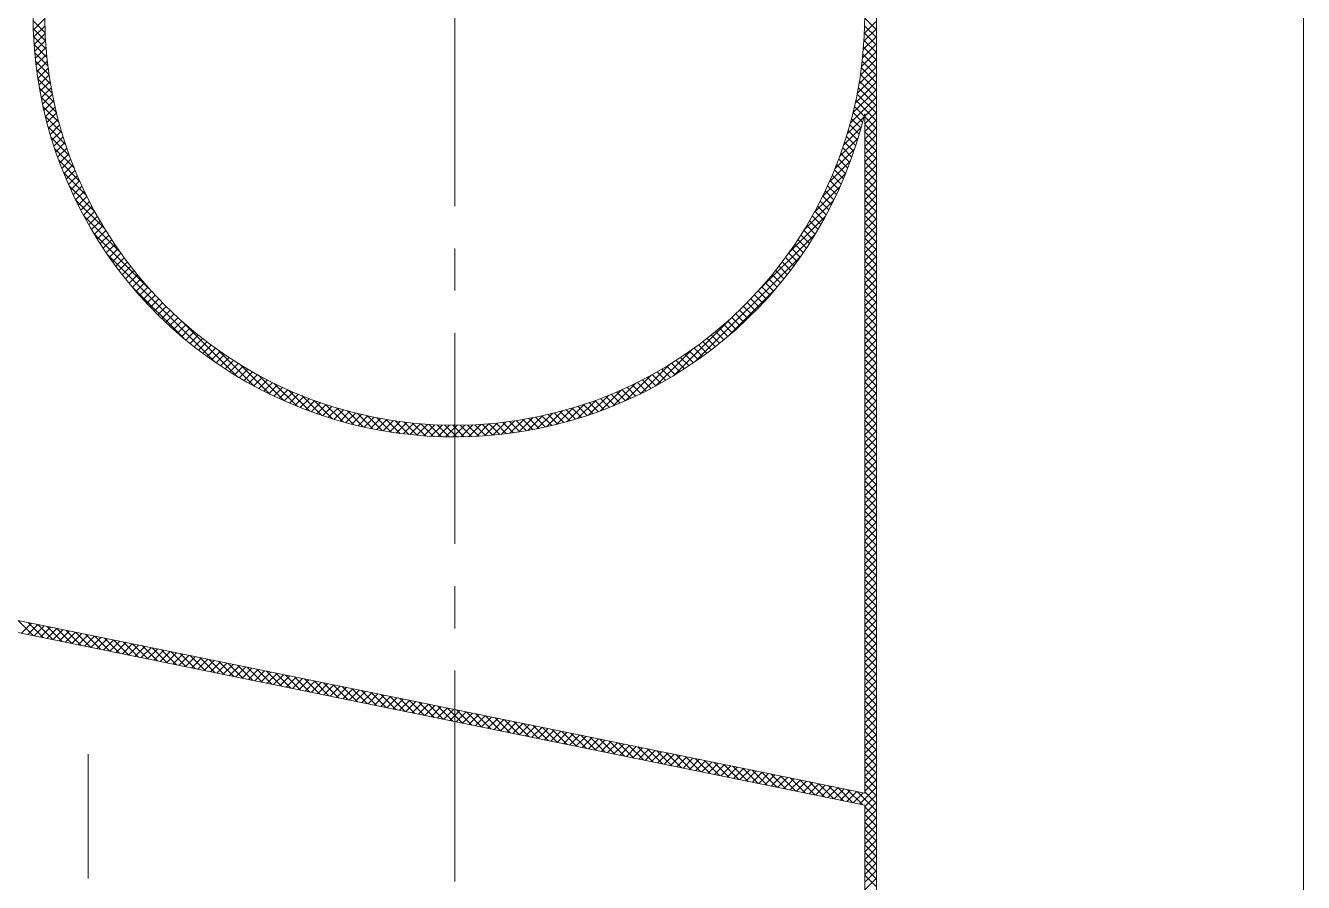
# Model space of a CAD drawing. Header units: millimetres. Extents: x -394 to 6212, y -2458 to 809.
# Drawn here: x 5245.1 to 5260.23, y -1843.11 to -1832.96 of the extents above; entities that cross this region are included whole.
import ezdxf

# ---------------------------------------------------------------- set-up
doc = ezdxf.new("R2010")
doc.units = ezdxf.units.MM
doc.linetypes.add('CENTERX2', pattern=[4, 2.5, -0.5, 0.5, -0.5])
for name, color, linetype, lineweight, true_color in [('1', 1, 'Continuous', 18, 0xff0000), ('2', 2, 'Continuous', 18, 0xffff00), ('3', 3, 'CENTERX2', 18, 0x00ff00)]:
    doc.layers.add(name, color=color, linetype=linetype, lineweight=lineweight, true_color=true_color)

msp = doc.modelspace()

# ---------------------------------------------------------------- linework, layer by layer
at = {"layer": '1'}
for p, q in [((5260.23314, -1823.93368), (5260.23314, -1889.18445)), ((5255.17746, -1832.83929), (5255.17746, -1880.27884)), ((5255.03907, -1834.00668), (5255.03907, -1842.05141)), ((5242.99547, -1839.59579), (5255.03907, -1842.05141)), ((5242.93938, -1839.72559), (5255.03907, -1842.19265)), ((5255.03907, -1842.19265), (5255.03907, -1870.92548))]:
    msp.add_line(p, q, dxfattribs=at)
msp.add_circle((5250.18447, -1832.83929), 4.85459, dxfattribs=at)
msp.add_arc((5250.18447, -1832.83929), 4.99298, 138.703905, 346.478734, dxfattribs=at)
at = {"layer": '2'}
for p, q in [((5245.33435, -1833.0477), (5245.19192, -1832.90527)), ((5245.19454, -1833.01385), (5245.33003, -1832.87836)), ((5245.19829, -1833.0999), (5245.33155, -1832.96665)), ((5255.03439, -1833.05228), (5255.17746, -1832.90922)), ((5255.17746, -1833.10232), (5255.03751, -1832.96237)), ((5255.17746, -1833.01252), (5255.03894, -1832.87401)), ((5245.33936, -1833.14251), (5245.19398, -1832.99713)), ((5245.34639, -1833.23934), (5245.19783, -1833.09078)), ((5245.20344, -1833.18456), (5245.3346, -1833.05339)), ((5245.20992, -1833.26788), (5245.33912, -1833.13868)), ((5255.02216, -1833.24412), (5255.17746, -1833.08882)), ((5255.02929, -1833.14718), (5255.17746, -1832.99902)), ((5255.17746, -1833.28193), (5255.03008, -1833.13455)), ((5255.17746, -1833.19213), (5255.03453, -1833.0492)), ((5245.3556, -1833.33835), (5245.20356, -1833.18632)), ((5245.36715, -1833.43971), (5245.21132, -1833.28388)), ((5245.21767, -1833.34993), (5245.34503, -1833.22257)), ((5255.00117, -1833.44472), (5255.17746, -1833.26843)), ((5255.01284, -1833.34324), (5255.17746, -1833.17862)), ((5255.17746, -1833.37173), (5255.02423, -1833.21851)), ((5245.38124, -1833.5436), (5245.22125, -1833.38361)), ((5245.22664, -1833.43076), (5245.35228, -1833.30512)), ((5245.2368, -1833.51041), (5245.36081, -1833.3864)), ((5254.96995, -1833.65553), (5255.17746, -1833.44803)), ((5254.98695, -1833.54874), (5255.17746, -1833.35823)), ((5255.17746, -1833.55134), (5255.00858, -1833.38246)), ((5255.17746, -1833.46153), (5255.01705, -1833.30113)), ((5245.39809, -1833.65026), (5245.2335, -1833.48567)), ((5245.24808, -1833.58893), (5245.37056, -1833.46645)), ((5245.41798, -1833.75994), (5245.24828, -1833.59025)), ((5245.26046, -1833.66635), (5245.38149, -1833.54532)), ((5254.94992, -1833.76538), (5255.17746, -1833.53783)), ((5255.17746, -1833.73094), (5254.98801, -1833.5415)), ((5255.17746, -1833.64114), (5254.99889, -1833.46257)), ((5245.4412, -1833.87297), (5245.26581, -1833.69758)), ((5245.2739, -1833.74271), (5245.39356, -1833.62305)), ((5245.28836, -1833.81806), (5245.40673, -1833.69969)), ((5254.89936, -1833.99553), (5255.17746, -1833.71744)), ((5254.92651, -1833.87858), (5255.17746, -1833.62764)), ((5255.17746, -1833.91055), (5254.96288, -1833.69597)), ((5255.17746, -1833.82075), (5254.97599, -1833.61928)), ((5245.46816, -1833.98973), (5245.28634, -1833.80792)), ((5245.30381, -1833.89241), (5245.42096, -1833.77526)), ((5245.32023, -1833.96579), (5245.43622, -1833.84981)), ((5254.86798, -1834.11672), (5255.17746, -1833.80724)), ((5255.17746, -1834.09015), (5254.9335, -1833.84619)), ((5255.17746, -1834.00035), (5254.9487, -1833.7716)), ((5255.03907, -1834.03543), (5255.17746, -1833.89704)), ((5245.49932, -1834.1107), (5245.3102, -1833.92157)), ((5245.33758, -1834.03825), (5245.45247, -1833.92336)), ((5245.53528, -1834.23645), (5245.33774, -1834.03892)), ((5245.35584, -1834.10979), (5245.46968, -1833.99594)), ((5254.83178, -1834.24272), (5255.02975, -1834.04475)), ((5255.01402, -1834.10632), (5254.90012, -1833.99242)), ((5255.03223, -1834.03473), (5254.91729, -1833.91979)), ((5255.03907, -1834.12524), (5255.17746, -1833.98685)), ((5255.17746, -1834.17996), (5255.03907, -1834.04157)), ((5245.57677, -1834.36775), (5245.36944, -1834.16042)), ((5245.37498, -1834.18045), (5245.48784, -1834.06759)), ((5245.39499, -1834.25024), (5245.50691, -1834.13832)), ((5254.78999, -1834.37432), (5254.99784, -1834.16647)), ((5254.95413, -1834.31584), (5254.84307, -1834.20478)), ((5254.97495, -1834.24685), (5254.86299, -1834.13489)), ((5254.99491, -1834.17702), (5254.88201, -1834.06412)), ((5255.03907, -1834.21504), (5255.17746, -1834.07665)), ((5255.17746, -1834.26976), (5255.03907, -1834.13137)), ((5255.03907, -1834.30484), (5255.17746, -1834.16645)), ((5245.62481, -1834.50559), (5245.40587, -1834.28665)), ((5245.41585, -1834.31919), (5245.52687, -1834.20817)), ((5245.43752, -1834.38731), (5245.5477, -1834.27714)), ((5245.46001, -1834.45463), (5245.56937, -1834.34526)), ((5254.7416, -1834.5125), (5254.96116, -1834.29294)), ((5254.91005, -1834.45137), (5254.80065, -1834.34196)), ((5254.9325, -1834.38401), (5254.82228, -1834.27379)), ((5255.17746, -1834.35956), (5255.03907, -1834.22117)), ((5255.03907, -1834.39464), (5255.17746, -1834.25625)), ((5255.17746, -1834.44936), (5255.03907, -1834.31097)), ((5255.03907, -1834.48445), (5255.17746, -1834.34606)), ((5245.68074, -1834.65132), (5245.44775, -1834.41834)), ((5245.48328, -1834.52116), (5245.59188, -1834.41256)), ((5245.50733, -1834.58692), (5245.6152, -1834.47905)), ((5254.68525, -1834.65866), (5254.91899, -1834.42492)), ((5254.86281, -1834.58373), (5254.7549, -1834.47582)), ((5254.88682, -1834.51793), (5254.77818, -1834.4093)), ((5255.17746, -1834.53917), (5255.03907, -1834.40078)), ((5255.03907, -1834.57425), (5255.17746, -1834.43586)), ((5255.17746, -1834.62897), (5255.03907, -1834.49058)), ((5245.74649, -1834.80688), (5245.49605, -1834.55644)), ((5245.53213, -1834.65192), (5245.63931, -1834.54474)), ((5245.55768, -1834.71617), (5245.6642, -1834.60965)), ((5254.61895, -1834.81476), (5254.87035, -1834.56336)), ((5254.81253, -1834.71305), (5254.70598, -1834.6065)), ((5254.83804, -1834.64876), (5254.73083, -1834.54155)), ((5255.03907, -1834.66405), (5255.17746, -1834.52566)), ((5255.17746, -1834.71877), (5255.03907, -1834.58038)), ((5255.03907, -1834.75385), (5255.17746, -1834.61546)), ((5245.825, -1834.97518), (5245.55206, -1834.70224)), ((5245.58396, -1834.77969), (5245.68985, -1834.6738)), ((5245.61096, -1834.8425), (5245.71625, -1834.7372)), ((5245.63866, -1834.9046), (5245.74339, -1834.79987)), ((5254.53972, -1834.98379), (5254.81393, -1834.70958)), ((5254.73165, -1834.90158), (5254.62689, -1834.79683)), ((5254.75932, -1834.83945), (5254.654, -1834.73413)), ((5254.78628, -1834.77661), (5254.68036, -1834.67069)), ((5255.17746, -1834.80857), (5255.03907, -1834.67018)), ((5255.03907, -1834.84366), (5255.17746, -1834.70527)), ((5255.17746, -1834.89838), (5255.03907, -1834.75999)), ((5255.03907, -1834.93346), (5255.17746, -1834.79507)), ((5245.92111, -1835.1611), (5245.6176, -1834.85759)), ((5245.66706, -1834.966), (5245.77125, -1834.86181)), ((5245.69615, -1835.02671), (5245.79983, -1834.92303)), ((5254.44257, -1835.17075), (5254.74786, -1834.86545)), ((5254.67423, -1835.02377), (5254.57052, -1834.92006)), ((5254.70328, -1834.96302), (5254.59907, -1834.8588)), ((5255.17746, -1834.98818), (5255.03907, -1834.84979)), ((5255.03907, -1835.02326), (5255.17746, -1834.88487)), ((5255.17746, -1835.07798), (5255.03907, -1834.93959)), ((5246.04404, -1835.37384), (5245.69541, -1835.02521)), ((5245.72591, -1835.08676), (5245.82911, -1834.98356)), ((5245.75634, -1835.14613), (5245.85908, -1835.04339)), ((5245.78742, -1835.20485), (5245.88973, -1835.10254)), ((5254.31793, -1835.38519), (5254.66935, -1835.03377)), ((5254.58305, -1835.202), (5254.48072, -1835.09967)), ((5254.61411, -1835.14325), (5254.51134, -1835.04049)), ((5254.6445, -1835.08384), (5254.54128, -1834.98062)), ((5255.03907, -1835.11306), (5255.17746, -1834.97468)), ((5255.17746, -1835.16778), (5255.03907, -1835.02939)), ((5255.03907, -1835.20287), (5255.17746, -1835.06448)), ((5246.21644, -1835.63603), (5245.78996, -1835.20956)), ((5245.81916, -1835.26291), (5245.92106, -1835.16101)), ((5245.85154, -1835.32033), (5245.95305, -1835.21882)), ((5254.1419, -1835.65102), (5254.57382, -1835.2191)), ((5254.519, -1835.31755), (5254.41747, -1835.21602)), ((5254.55135, -1835.26009), (5254.44943, -1835.15818)), ((5255.17746, -1835.25759), (5255.03907, -1835.1192)), ((5255.03907, -1835.29267), (5255.17746, -1835.15428)), ((5255.17746, -1835.34739), (5255.03907, -1835.209)), ((5255.03907, -1835.38247), (5255.17746, -1835.24408)), ((5245.88456, -1835.37712), (5245.9857, -1835.27597)), ((5245.9182, -1835.43328), (5246.01901, -1835.33247)), ((5245.95247, -1835.48882), (5246.05295, -1835.38833)), ((5254.41816, -1835.48612), (5254.31766, -1835.38562)), ((5254.4524, -1835.43056), (5254.35158, -1835.32973)), ((5254.48601, -1835.37437), (5254.38485, -1835.2732)), ((5255.17746, -1835.43719), (5255.03907, -1835.2988)), ((5255.03907, -1835.47227), (5255.17746, -1835.33389)), ((5255.17746, -1835.52699), (5255.03907, -1835.3886)), ((5246.56427, -1836.07367), (5245.90947, -1835.41887)), ((5245.98735, -1835.54374), (5246.08753, -1835.44355)), ((5246.02284, -1835.59804), (5246.12275, -1835.49814)), ((5246.05895, -1835.65175), (5246.15859, -1835.5521)), ((5253.76293, -1836.11979), (5254.45276, -1835.42996)), ((5254.31177, -1835.64914), (5254.21212, -1835.54948)), ((5254.34785, -1835.59541), (5254.24793, -1835.49549)), ((5254.38331, -1835.54107), (5254.28311, -1835.44087)), ((5255.03907, -1835.56208), (5255.17746, -1835.42369)), ((5255.17746, -1835.6168), (5255.03907, -1835.47841)), ((5255.03907, -1835.65188), (5255.17746, -1835.51349)), ((5255.17746, -1835.7066), (5255.03907, -1835.56821)), ((5247.35167, -1836.95087), (5246.07289, -1835.67209)), ((5246.09565, -1835.70484), (5246.19505, -1835.60544)), ((5246.13295, -1835.75735), (5246.23213, -1835.65817)), ((5246.17085, -1835.80925), (5246.26982, -1835.71028)), ((5253.03148, -1836.94105), (5254.28623, -1835.68629)), ((5254.19996, -1835.80673), (5254.10098, -1835.70775)), ((5254.23783, -1835.7548), (5254.13864, -1835.65561)), ((5254.2751, -1835.70227), (5254.17569, -1835.60285)), ((5255.03907, -1835.74168), (5255.17746, -1835.60329)), ((5255.17746, -1835.7964), (5255.03907, -1835.65801)), ((5255.03907, -1835.83149), (5255.17746, -1835.6931)), ((5246.20933, -1835.86057), (5246.30812, -1835.76178)), ((5246.2484, -1835.9113), (5246.34702, -1835.81268)), ((5246.28806, -1835.96145), (5246.38653, -1835.86298)), ((5254.08283, -1835.95901), (5253.98436, -1835.86054)), ((5254.12246, -1835.90884), (5254.02383, -1835.81021)), ((5254.1615, -1835.85808), (5254.06271, -1835.75928)), ((5255.17746, -1835.8862), (5255.03907, -1835.74781)), ((5255.03907, -1835.92129), (5255.17746, -1835.7829)), ((5255.17746, -1835.97601), (5255.03907, -1835.83762)), ((5246.3283, -1836.01101), (5246.42663, -1835.91268)), ((5246.36912, -1836.05999), (5246.46733, -1835.96178)), ((5246.41051, -1836.1084), (5246.50863, -1836.01029)), ((5253.96046, -1836.10605), (5253.86235, -1836.00793)), ((5254.00183, -1836.05762), (5253.90361, -1835.9594)), ((5254.04262, -1836.0086), (5253.94428, -1835.91027)), ((5255.03907, -1836.01109), (5255.17746, -1835.8727)), ((5255.17746, -1836.06581), (5255.03907, -1835.92742)), ((5255.03907, -1836.10089), (5255.17746, -1835.9625)), ((5255.17746, -1836.15561), (5255.03907, -1836.01722)), ((5246.97558, -1836.66459), (5246.35917, -1836.04817)), ((5246.45248, -1836.15623), (5246.55051, -1836.0582)), ((5246.49503, -1836.20349), (5246.59299, -1836.10553)), ((5246.53814, -1836.25018), (5246.63606, -1836.15227)), ((5253.42166, -1836.64067), (5253.98585, -1836.07647)), ((5253.83292, -1836.24791), (5253.735, -1836.15)), ((5253.87601, -1836.2012), (5253.77804, -1836.10323)), ((5253.91852, -1836.15391), (5253.82049, -1836.05588)), ((5255.03907, -1836.1907), (5255.17746, -1836.05231)), ((5255.17746, -1836.24541), (5255.03907, -1836.10702)), ((5255.03907, -1836.2805), (5255.17746, -1836.14211)), ((5246.58183, -1836.29629), (5246.67971, -1836.19841)), ((5246.62609, -1836.34183), (5246.72395, -1836.24397)), ((5246.67092, -1836.3868), (5246.76878, -1836.28895)), ((5253.70022, -1836.38462), (5253.60236, -1836.28677)), ((5253.74502, -1836.33962), (5253.64716, -1836.24176)), ((5253.78926, -1836.29406), (5253.69138, -1836.19618)), ((5255.17746, -1836.33522), (5255.03907, -1836.19683)), ((5255.03907, -1836.3703), (5255.17746, -1836.23191)), ((5255.17746, -1836.42502), (5255.03907, -1836.28663)), ((5255.03907, -1836.4601), (5255.17746, -1836.32171)), ((5246.71633, -1836.4312), (5246.8142, -1836.33333)), ((5246.7623, -1836.47503), (5246.8602, -1836.37713)), ((5246.80885, -1836.51829), (5246.9068, -1836.42034)), ((5246.85597, -1836.56097), (5246.95398, -1836.46296)), ((5247.60489, -1837.11429), (5246.95009, -1836.45949)), ((5252.77515, -1837.10758), (5253.46497, -1836.41775)), ((5253.51529, -1836.5589), (5253.41728, -1836.46089)), ((5253.56238, -1836.51619), (5253.46443, -1836.41825)), ((5253.6089, -1836.47291), (5253.511, -1836.37501)), ((5253.65484, -1836.42905), (5253.55697, -1836.33118)), ((5255.17746, -1836.51482), (5255.03907, -1836.37643)), ((5255.03907, -1836.54991), (5255.17746, -1836.41152)), ((5255.17746, -1836.60462), (5255.03907, -1836.46624)), ((5246.90366, -1836.60308), (5247.00175, -1836.50499)), ((5246.95193, -1836.64462), (5247.05012, -1836.54643)), ((5247.00077, -1836.68558), (5247.09907, -1836.58727)), ((5247.05019, -1836.72596), (5247.14863, -1836.62752)), ((5253.32117, -1836.724), (5253.22275, -1836.62557)), ((5253.37057, -1836.68359), (5253.27227, -1836.58529)), ((5253.41939, -1836.6426), (5253.3212, -1836.54442)), ((5253.46762, -1836.60104), (5253.36954, -1836.50295)), ((5255.03907, -1836.63971), (5255.17746, -1836.50132)), ((5255.17746, -1836.69443), (5255.03907, -1836.55604)), ((5255.03907, -1836.72951), (5255.17746, -1836.59112)), ((5247.1002, -1836.76575), (5247.19878, -1836.66717)), ((5247.15079, -1836.80497), (5247.24953, -1836.70622)), ((5247.20196, -1836.8436), (5247.30089, -1836.74467)), ((5253.16949, -1836.84173), (5253.07058, -1836.74281)), ((5253.22064, -1836.80307), (5253.1219, -1836.70433)), ((5253.2712, -1836.76383), (5253.17263, -1836.66525)), ((5255.17746, -1836.78423), (5255.03907, -1836.64584)), ((5255.03907, -1836.81931), (5255.17746, -1836.68092)), ((5255.17746, -1836.87403), (5255.03907, -1836.73564)), ((5255.03907, -1836.90912), (5255.17746, -1836.77073)), ((5247.25372, -1836.88164), (5247.35285, -1836.78251)), ((5247.30608, -1836.91908), (5247.40542, -1836.81974)), ((5247.35903, -1836.95593), (5247.45861, -1836.85635)), ((5247.8142, -1837.23379), (5247.38772, -1836.80732)), ((5247.41259, -1836.99218), (5247.51243, -1836.89234)), ((5247.46674, -1837.02782), (5247.56686, -1836.92771)), ((5252.56429, -1837.22863), (5252.9962, -1836.79672)), ((5252.90485, -1837.0261), (5252.80475, -1836.926)), ((5252.95898, -1836.99043), (5252.85916, -1836.8906)), ((5253.01251, -1836.95415), (5252.91294, -1836.85458)), ((5253.06543, -1836.91727), (5252.9661, -1836.81794)), ((5253.11776, -1836.8798), (5253.01864, -1836.78068)), ((5255.17746, -1836.96383), (5255.03907, -1836.82545)), ((5255.03907, -1836.99892), (5255.17746, -1836.86053)), ((5255.17746, -1837.05364), (5255.03907, -1836.91525)), ((5247.52151, -1837.06286), (5247.62193, -1836.96245)), ((5247.5769, -1837.09727), (5247.67763, -1836.99655)), ((5247.63291, -1837.13107), (5247.73397, -1837.03001)), ((5247.99855, -1837.32834), (5247.64992, -1836.97971)), ((5247.68954, -1837.16424), (5247.79096, -1837.06282)), ((5252.37895, -1837.32417), (5252.73037, -1836.97274)), ((5252.68218, -1837.16264), (5252.58078, -1837.06123)), ((5252.73878, -1837.12944), (5252.63774, -1837.02839)), ((5252.79476, -1837.09561), (5252.69405, -1836.9949)), ((5252.85012, -1837.06116), (5252.74972, -1836.96077)), ((5255.03907, -1837.08872), (5255.17746, -1836.95033)), ((5255.17746, -1837.14344), (5255.03907, -1837.00505)), ((5255.03907, -1837.17852), (5255.17746, -1837.04013)), ((5247.74681, -1837.19677), (5247.84861, -1837.09497)), ((5247.80472, -1837.22867), (5247.90692, -1837.12646)), ((5248.16617, -1837.40616), (5247.86266, -1837.10265)), ((5247.86327, -1837.25991), (5247.96591, -1837.15728)), ((5247.92249, -1837.2905), (5248.02557, -1837.18742)), ((5247.98237, -1837.32043), (5248.08593, -1837.21687)), ((5248.32151, -1837.4717), (5248.04857, -1837.19876)), ((5252.05477, -1837.46874), (5252.32898, -1837.19453)), ((5252.21064, -1837.40268), (5252.51593, -1837.09738)), ((5252.38951, -1837.31898), (5252.28598, -1837.21545)), ((5252.44936, -1837.28903), (5252.3463, -1837.18596)), ((5252.50854, -1837.2584), (5252.40593, -1837.15579)), ((5252.56707, -1837.22713), (5252.46488, -1837.12494)), ((5252.62494, -1837.1952), (5252.52316, -1837.09342)), ((5255.17746, -1837.23324), (5255.03907, -1837.09485)), ((5255.03907, -1837.26833), (5255.17746, -1837.12994)), ((5255.17746, -1837.32305), (5255.03907, -1837.18466)), ((5255.03907, -1837.35813), (5255.17746, -1837.21974)), ((5248.04292, -1837.34968), (5248.14698, -1837.24561)), ((5248.10415, -1837.37825), (5248.20875, -1837.27365)), ((5248.16608, -1837.40612), (5248.27123, -1837.30097)), ((5248.46732, -1837.52771), (5248.21688, -1837.27727)), ((5248.22871, -1837.43329), (5248.33445, -1837.32755)), ((5248.29206, -1837.45975), (5248.39842, -1837.35339)), ((5248.35613, -1837.48548), (5248.46314, -1837.37846)), ((5248.60542, -1837.576), (5248.37244, -1837.34302)), ((5251.7701, -1837.57381), (5252.00385, -1837.34006)), ((5251.90854, -1837.52517), (5252.15995, -1837.27376)), ((5252.01595, -1837.48424), (5251.90897, -1837.37726)), ((5252.07999, -1837.45847), (5251.97366, -1837.35214)), ((5252.1433, -1837.43198), (5252.03759, -1837.32627)), ((5252.2059, -1837.40478), (5252.10078, -1837.29965)), ((5252.2678, -1837.37687), (5252.16323, -1837.2723)), ((5252.329, -1837.34827), (5252.22496, -1837.24423)), ((5255.17746, -1837.41285), (5255.03907, -1837.27446)), ((5255.03907, -1837.44793), (5255.17746, -1837.30954)), ((5255.17746, -1837.50265), (5255.03907, -1837.36426)), ((5248.42095, -1837.51046), (5248.52865, -1837.40276)), ((5248.48652, -1837.53469), (5248.59494, -1837.42628)), ((5248.73711, -1837.61789), (5248.51817, -1837.39895)), ((5248.55286, -1837.55816), (5248.66204, -1837.44898)), ((5248.61998, -1837.58083), (5248.72996, -1837.47086)), ((5248.86334, -1837.65431), (5248.65601, -1837.44699)), ((5248.68791, -1837.60271), (5248.79872, -1837.4919)), ((5248.75666, -1837.62377), (5248.86835, -1837.51207)), ((5248.98484, -1837.68601), (5248.78731, -1837.48848)), ((5248.82624, -1837.64398), (5248.93887, -1837.53136)), ((5249.10219, -1837.71356), (5248.91306, -1837.52443)), ((5251.27239, -1837.71231), (5251.4619, -1837.5228)), ((5251.38993, -1837.68457), (5251.58791, -1837.48659)), ((5251.54611, -1837.64302), (5251.43354, -1837.53044)), ((5251.61566, -1837.62276), (5251.50401, -1837.51111)), ((5251.51165, -1837.65265), (5251.7195, -1837.4448)), ((5251.68436, -1837.60166), (5251.57359, -1837.49089)), ((5251.63813, -1837.61598), (5251.85769, -1837.39642)), ((5251.75225, -1837.57975), (5251.64232, -1837.46981)), ((5251.81934, -1837.55703), (5251.7102, -1837.44789)), ((5251.88564, -1837.53353), (5251.77726, -1837.42515)), ((5251.95117, -1837.50926), (5251.84351, -1837.4016)), ((5255.03907, -1837.53773), (5255.17746, -1837.39934)), ((5255.17746, -1837.59245), (5255.03907, -1837.45406)), ((5255.03907, -1837.62754), (5255.17746, -1837.48915)), ((5248.89669, -1837.66334), (5249.01029, -1837.54974)), ((5248.96801, -1837.68182), (5249.08264, -1837.56719)), ((5249.21584, -1837.73741), (5249.03402, -1837.55559)), ((5249.04024, -1837.69939), (5249.15596, -1837.58368)), ((5249.1134, -1837.71604), (5249.23026, -1837.59918)), ((5249.32618, -1837.75795), (5249.15079, -1837.58255)), ((5249.18751, -1837.73173), (5249.30558, -1837.61366)), ((5249.26261, -1837.74643), (5249.38195, -1837.62709)), ((5249.43351, -1837.77547), (5249.26382, -1837.60578)), ((5249.33872, -1837.76012), (5249.45941, -1837.63943)), ((5249.53809, -1837.79025), (5249.3735, -1837.62567)), ((5249.41589, -1837.77276), (5249.538, -1837.65064)), ((5249.64015, -1837.80251), (5249.48016, -1837.64252)), ((5249.49413, -1837.78432), (5249.61776, -1837.66069)), ((5249.5735, -1837.79475), (5249.69873, -1837.66952)), ((5249.73988, -1837.81244), (5249.58405, -1837.65661)), ((5249.65404, -1837.80402), (5249.78097, -1837.67708)), ((5249.83744, -1837.8202), (5249.68541, -1837.66816)), ((5249.73579, -1837.81207), (5249.86453, -1837.68333)), ((5249.93298, -1837.82593), (5249.78442, -1837.67737)), ((5250.02662, -1837.82978), (5249.88125, -1837.6844)), ((5250.34684, -1837.82963), (5250.49237, -1837.68411)), ((5250.44058, -1837.8257), (5250.58931, -1837.67697)), ((5250.63717, -1837.81171), (5250.50852, -1837.68305)), ((5250.53621, -1837.81987), (5250.68843, -1837.66765)), ((5250.71886, -1837.80359), (5250.59201, -1837.67674)), ((5250.63388, -1837.812), (5250.7899, -1837.65598)), ((5250.79934, -1837.79427), (5250.67419, -1837.66912)), ((5250.73372, -1837.80197), (5250.89392, -1837.64176)), ((5250.87865, -1837.78378), (5250.7551, -1837.66023)), ((5250.95685, -1837.77217), (5250.8348, -1837.65012)), ((5250.83589, -1837.78959), (5251.00072, -1837.62477)), ((5251.03396, -1837.75948), (5250.91333, -1837.63885)), ((5250.94061, -1837.77468), (5251.11056, -1837.60473)), ((5251.11002, -1837.74574), (5250.99074, -1837.62646)), ((5251.04807, -1837.75702), (5251.22376, -1837.58133)), ((5251.18507, -1837.73098), (5251.06706, -1837.61298)), ((5251.25914, -1837.71525), (5251.14233, -1837.59845)), ((5251.15857, -1837.73633), (5251.34072, -1837.55418)), ((5251.33225, -1837.69856), (5251.21659, -1837.5829)), ((5251.40443, -1837.68094), (5251.28985, -1837.56636)), ((5251.47571, -1837.66242), (5251.36216, -1837.54887)), ((5255.17746, -1837.68226), (5255.03907, -1837.54387)), ((5255.03907, -1837.71734), (5255.17746, -1837.57895)), ((5255.17746, -1837.77206), (5255.03907, -1837.63367)), ((5255.03907, -1837.80714), (5255.17746, -1837.66875)), ((5249.8188, -1837.81886), (5249.94947, -1837.68819)), ((5249.90312, -1837.82434), (5250.03586, -1837.69161)), ((5250.11849, -1837.83183), (5249.97606, -1837.68941)), ((5249.98883, -1837.82844), (5250.12376, -1837.6935)), ((5250.20867, -1837.83221), (5250.06896, -1837.69251)), ((5250.07598, -1837.83109), (5250.21327, -1837.6938)), ((5250.29725, -1837.831), (5250.16008, -1837.69382)), ((5250.16464, -1837.83223), (5250.30447, -1837.6924)), ((5250.38433, -1837.82827), (5250.24951, -1837.69345)), ((5250.2549, -1837.83177), (5250.39747, -1837.68921)), ((5250.46996, -1837.8241), (5250.33734, -1837.69147)), ((5250.55423, -1837.81856), (5250.42365, -1837.68799)), ((5255.17746, -1837.86186), (5255.03907, -1837.72347)), ((5255.03907, -1837.89694), (5255.17746, -1837.75855)), ((5255.17746, -1837.95166), (5255.03907, -1837.81327)), ((5255.03907, -1837.98675), (5255.17746, -1837.84836)), ((5255.17746, -1838.04147), (5255.03907, -1837.90308)), ((5255.03907, -1838.07655), (5255.17746, -1837.93816)), ((5255.17746, -1838.13127), (5255.03907, -1837.99288)), ((5255.03907, -1838.16635), (5255.17746, -1838.02796)), ((5255.17746, -1838.22107), (5255.03907, -1838.08268)), ((5255.03907, -1838.25615), (5255.17746, -1838.11776)), ((5255.17746, -1838.31087), (5255.03907, -1838.17248)), ((5255.03907, -1838.34596), (5255.17746, -1838.20757)), ((5255.17746, -1838.40068), (5255.03907, -1838.26229)), ((5255.03907, -1838.43576), (5255.17746, -1838.29737)), ((5255.17746, -1838.49048), (5255.03907, -1838.35209)), ((5255.03907, -1838.52556), (5255.17746, -1838.38717)), ((5255.17746, -1838.58028), (5255.03907, -1838.44189)), ((5255.03907, -1838.61536), (5255.17746, -1838.47698)), ((5255.17746, -1838.67008), (5255.03907, -1838.53169)), ((5255.03907, -1838.70517), (5255.17746, -1838.56678)), ((5255.17746, -1838.75989), (5255.03907, -1838.6215)), ((5255.03907, -1838.79497), (5255.17746, -1838.65658)), ((5255.17746, -1838.84969), (5255.03907, -1838.7113)), ((5255.03907, -1838.88477), (5255.17746, -1838.74638)), ((5255.17746, -1838.93949), (5255.03907, -1838.8011)), ((5255.03907, -1838.97457), (5255.17746, -1838.83619)), ((5255.17746, -1839.02929), (5255.03907, -1838.8909)), ((5255.03907, -1839.06438), (5255.17746, -1838.92599)), ((5255.17746, -1839.1191), (5255.03907, -1838.98071)), ((5255.03907, -1839.15418), (5255.17746, -1839.01579)), ((5255.17746, -1839.2089), (5255.03907, -1839.07051)), ((5255.03907, -1839.24398), (5255.17746, -1839.10559)), ((5255.17746, -1839.2987), (5255.03907, -1839.16031)), ((5255.03907, -1839.33379), (5255.17746, -1839.1954)), ((5255.17746, -1839.3885), (5255.03907, -1839.25011)), ((5255.03907, -1839.42359), (5255.17746, -1839.2852)), ((5255.17746, -1839.47831), (5255.03907, -1839.33992)), ((5255.03907, -1839.51339), (5255.17746, -1839.375)), ((5255.17746, -1839.56811), (5255.03907, -1839.42972)), ((5255.03907, -1839.60319), (5255.17746, -1839.4648)), ((5255.17746, -1839.65791), (5255.03907, -1839.51952)), ((5255.03907, -1839.693), (5255.17746, -1839.55461)), ((5255.17746, -1839.74771), (5255.03907, -1839.60932)), ((5255.03907, -1839.7828), (5255.17746, -1839.64441)), ((5255.17746, -1839.83752), (5255.03907, -1839.69913)), ((5255.03907, -1839.8726), (5255.17746, -1839.73421)), ((5255.17746, -1839.92732), (5255.03907, -1839.78893)), ((5255.03907, -1839.9624), (5255.17746, -1839.82401)), ((5255.17746, -1840.01712), (5255.03907, -1839.87873)), ((5255.03907, -1840.05221), (5255.17746, -1839.91382)), ((5245.19894, -1840.1863), (5245.02154, -1840.00889)), ((5245.05586, -1840.15713), (5245.17318, -1840.03981)), ((5245.13046, -1840.17234), (5245.24777, -1840.05502)), ((5245.31175, -1840.2093), (5245.13434, -1840.03189)), ((5245.20505, -1840.18754), (5245.32237, -1840.07023)), ((5245.42455, -1840.2323), (5245.24714, -1840.05489)), ((5245.27964, -1840.20275), (5245.39696, -1840.08544)), ((5245.35424, -1840.21796), (5245.47155, -1840.10065)), ((5245.53735, -1840.2553), (5245.35994, -1840.07789)), ((5245.65015, -1840.2783), (5245.47274, -1840.10089)), ((5255.17746, -1840.10692), (5255.03907, -1839.96853)), ((5255.03907, -1840.14201), (5255.17746, -1840.00362)), ((5255.17746, -1840.19673), (5255.03907, -1840.05834)), ((5255.03907, -1840.23181), (5255.17746, -1840.09342)), ((5245.42883, -1840.23317), (5245.54615, -1840.11586)), ((5245.50342, -1840.24838), (5245.62074, -1840.13106)), ((5245.57802, -1840.26359), (5245.69533, -1840.14627)), ((5245.76296, -1840.3013), (5245.58555, -1840.12389)), ((5245.65261, -1840.2788), (5245.76993, -1840.16148)), ((5245.87576, -1840.3243), (5245.69835, -1840.14689)), ((5245.7272, -1840.29401), (5245.84452, -1840.17669)), ((5245.8018, -1840.30922), (5245.91911, -1840.1919)), ((5245.98856, -1840.3473), (5245.81115, -1840.16989)), ((5245.87639, -1840.32443), (5245.99371, -1840.20711)), ((5246.10136, -1840.3703), (5245.92395, -1840.19289)), ((5245.95098, -1840.33964), (5246.0683, -1840.22232)), ((5246.02558, -1840.35485), (5246.14289, -1840.23753)), ((5246.21417, -1840.3933), (5246.03676, -1840.21589)), ((5246.10017, -1840.37006), (5246.21749, -1840.25274)), ((5246.32697, -1840.4163), (5246.14956, -1840.23889)), ((5255.17746, -1840.28653), (5255.03907, -1840.14814)), ((5255.03907, -1840.32161), (5255.17746, -1840.18322)), ((5255.17746, -1840.37633), (5255.03907, -1840.23794)), ((5246.17476, -1840.38526), (5246.29208, -1840.26795)), ((5246.24936, -1840.40047), (5246.36667, -1840.28316)), ((5246.43977, -1840.4393), (5246.26236, -1840.26189)), ((5246.32395, -1840.41568), (5246.44127, -1840.29837)), ((5246.55257, -1840.4623), (5246.37516, -1840.28489)), ((5246.39854, -1840.43089), (5246.51586, -1840.31358)), ((5246.47314, -1840.4461), (5246.59045, -1840.32878)), ((5246.66537, -1840.4853), (5246.48797, -1840.30789)), ((5246.54773, -1840.46131), (5246.66505, -1840.34399)), ((5246.77818, -1840.5083), (5246.60077, -1840.33089)), ((5246.62232, -1840.47652), (5246.73964, -1840.3592)), ((5246.69692, -1840.49173), (5246.81423, -1840.37441)), ((5246.89098, -1840.5313), (5246.71357, -1840.35389)), ((5246.77151, -1840.50694), (5246.88883, -1840.38962)), ((5247.00378, -1840.5543), (5246.82637, -1840.37689)), ((5246.84611, -1840.52215), (5246.96342, -1840.40483)), ((5247.11658, -1840.5773), (5246.93917, -1840.39989)), ((5255.03907, -1840.41142), (5255.17746, -1840.27303)), ((5255.17746, -1840.46613), (5255.03907, -1840.32775)), ((5255.03907, -1840.50122), (5255.17746, -1840.36283)), ((5246.9207, -1840.53736), (5247.03802, -1840.42004)), ((5246.99529, -1840.55257), (5247.11261, -1840.43525)), ((5247.22939, -1840.6003), (5247.05198, -1840.42289)), ((5247.06989, -1840.56777), (5247.1872, -1840.45046)), ((5247.14448, -1840.58298), (5247.2618, -1840.46567)), ((5247.34219, -1840.6233), (5247.16478, -1840.44589)), ((5247.21907, -1840.59819), (5247.33639, -1840.48088)), ((5247.45499, -1840.6463), (5247.27758, -1840.46889)), ((5247.29367, -1840.6134), (5247.41098, -1840.49609)), ((5247.36826, -1840.62861), (5247.48558, -1840.51129)), ((5247.56779, -1840.66929), (5247.39038, -1840.49189)), ((5247.44285, -1840.64382), (5247.56017, -1840.5265)), ((5247.6806, -1840.69229), (5247.50319, -1840.51489)), ((5247.51745, -1840.65903), (5247.63476, -1840.54171)), ((5247.59204, -1840.67424), (5247.70936, -1840.55692)), ((5247.7934, -1840.71529), (5247.61599, -1840.53788)), ((5247.9062, -1840.73829), (5247.72879, -1840.56088)), ((5255.17746, -1840.55594), (5255.03907, -1840.41755)), ((5255.03907, -1840.59102), (5255.17746, -1840.45263)), ((5255.17746, -1840.64574), (5255.03907, -1840.50735)), ((5255.03907, -1840.68082), (5255.17746, -1840.54243)), ((5247.66663, -1840.68945), (5247.78395, -1840.57213)), ((5247.74123, -1840.70466), (5247.85854, -1840.58734)), ((5247.81582, -1840.71987), (5247.93314, -1840.60255)), ((5248.019, -1840.76129), (5247.84159, -1840.58388)), ((5247.89041, -1840.73508), (5248.00773, -1840.61776)), ((5248.13181, -1840.78429), (5247.9544, -1840.60688)), ((5247.96501, -1840.75028), (5248.08232, -1840.63297)), ((5248.0396, -1840.76549), (5248.15692, -1840.64818)), ((5248.24461, -1840.80729), (5248.0672, -1840.62988)), ((5248.11419, -1840.7807), (5248.23151, -1840.66339)), ((5248.35741, -1840.83029), (5248.18, -1840.65288)), ((5248.18879, -1840.79591), (5248.3061, -1840.6786)), ((5248.26338, -1840.81112), (5248.3807, -1840.6938)), ((5248.47021, -1840.85329), (5248.2928, -1840.67588)), ((5248.33797, -1840.82633), (5248.45529, -1840.70901)), ((5248.58301, -1840.87629), (5248.4056, -1840.69888)), ((5255.17746, -1840.73554), (5255.03907, -1840.59715)), ((5255.03907, -1840.77063), (5255.17746, -1840.63224)), ((5255.17746, -1840.82534), (5255.03907, -1840.68696)), ((5248.41257, -1840.84154), (5248.52988, -1840.72422)), ((5248.48716, -1840.85675), (5248.60448, -1840.73943)), ((5248.69582, -1840.89929), (5248.51841, -1840.72188)), ((5248.56175, -1840.87196), (5248.67907, -1840.75464)), ((5248.80862, -1840.92229), (5248.63121, -1840.74488)), ((5248.63635, -1840.88717), (5248.75366, -1840.76985)), ((5248.71094, -1840.90238), (5248.82826, -1840.78506)), ((5248.92142, -1840.94529), (5248.74401, -1840.76788)), ((5248.78553, -1840.91759), (5248.90285, -1840.80027)), ((5249.03422, -1840.96829), (5248.85681, -1840.79088)), ((5248.86013, -1840.93279), (5248.97744, -1840.81548)), ((5248.93472, -1840.948), (5249.05204, -1840.83069)), ((5249.14703, -1840.99129), (5248.96962, -1840.81388)), ((5249.00931, -1840.96321), (5249.12663, -1840.8459)), ((5249.25983, -1841.01429), (5249.08242, -1840.83688)), ((5249.08391, -1840.97842), (5249.20122, -1840.86111)), ((5249.37263, -1841.03729), (5249.19522, -1840.85988)), ((5255.03907, -1840.86043), (5255.17746, -1840.72204)), ((5255.17746, -1840.91515), (5255.03907, -1840.77676)), ((5255.03907, -1840.95023), (5255.17746, -1840.81184)), ((5249.1585, -1840.99363), (5249.27582, -1840.87631)), ((5249.23309, -1841.00884), (5249.35041, -1840.89152)), ((5249.30769, -1841.02405), (5249.425, -1840.90673)), ((5249.48543, -1841.06029), (5249.30802, -1840.88288)), ((5249.38228, -1841.03926), (5249.4996, -1840.92194)), ((5249.59824, -1841.08329), (5249.42083, -1840.90588)), ((5249.45687, -1841.05447), (5249.57419, -1840.93715)), ((5249.53147, -1841.06968), (5249.64878, -1840.95236)), ((5249.71104, -1841.10629), (5249.53363, -1840.92888)), ((5249.60606, -1841.08489), (5249.72338, -1840.96757)), ((5249.82384, -1841.12929), (5249.64643, -1840.95188)), ((5249.68065, -1841.1001), (5249.79797, -1840.98278)), ((5249.75525, -1841.1153), (5249.87256, -1840.99799)), ((5249.93664, -1841.15229), (5249.75923, -1840.97488)), ((5249.82984, -1841.13051), (5249.94716, -1841.0132)), ((5250.04944, -1841.17529), (5249.87203, -1840.99788)), ((5255.17746, -1841.00495), (5255.03907, -1840.86656)), ((5255.03907, -1841.04003), (5255.17746, -1840.90164)), ((5255.17746, -1841.09475), (5255.03907, -1840.95636)), ((5255.03907, -1841.12984), (5255.17746, -1840.99145)), ((5249.90443, -1841.14572), (5250.02175, -1841.02841)), ((5249.97903, -1841.16093), (5250.09634, -1841.04362)), ((5250.16225, -1841.19829), (5249.98484, -1841.02088)), ((5250.05362, -1841.17614), (5250.17094, -1841.05882)), ((5250.27505, -1841.22129), (5250.09764, -1841.04388)), ((5250.12821, -1841.19135), (5250.24553, -1841.07403)), ((5250.20281, -1841.20656), (5250.32012, -1841.08924)), ((5250.38785, -1841.24429), (5250.21044, -1841.06688)), ((5250.2774, -1841.22177), (5250.39472, -1841.10445)), ((5250.50065, -1841.26729), (5250.32324, -1841.08988)), ((5250.35199, -1841.23698), (5250.46931, -1841.11966)), ((5250.42659, -1841.25219), (5250.5439, -1841.13487)), ((5250.61346, -1841.29029), (5250.43605, -1841.11288)), ((5250.50118, -1841.2674), (5250.6185, -1841.15008)), ((5250.72626, -1841.31329), (5250.54885, -1841.13588)), ((5250.57577, -1841.28261), (5250.69309, -1841.16529)), ((5250.83906, -1841.33629), (5250.66165, -1841.15888)), ((5255.17746, -1841.18456), (5255.03907, -1841.04617)), ((5255.03907, -1841.21964), (5255.17746, -1841.08125)), ((5255.17746, -1841.27436), (5255.03907, -1841.13597)), ((5250.65037, -1841.29781), (5250.76768, -1841.1805)), ((5250.72496, -1841.31302), (5250.84228, -1841.19571)), ((5250.95186, -1841.35929), (5250.77445, -1841.18188)), ((5250.79955, -1841.32823), (5250.91687, -1841.21092)), ((5250.87415, -1841.34344), (5250.99146, -1841.22613)), ((5251.06467, -1841.38229), (5250.88726, -1841.20488)), ((5250.94874, -1841.35865), (5251.06606, -1841.24133)), ((5251.17747, -1841.40529), (5251.00006, -1841.22788)), ((5251.02333, -1841.37386), (5251.14065, -1841.25654)), ((5251.09793, -1841.38907), (5251.21524, -1841.27175)), ((5251.29027, -1841.42829), (5251.11286, -1841.25088)), ((5251.17252, -1841.40428), (5251.28984, -1841.28696)), ((5251.40307, -1841.45129), (5251.22566, -1841.27388)), ((5251.24711, -1841.41949), (5251.36443, -1841.30217)), ((5251.32171, -1841.4347), (5251.43902, -1841.31738)), ((5251.51587, -1841.47429), (5251.33847, -1841.29688)), ((5255.03907, -1841.30944), (5255.17746, -1841.17105)), ((5255.17746, -1841.36416), (5255.03907, -1841.22577)), ((5255.03907, -1841.39924), (5255.17746, -1841.26085)), ((5255.17746, -1841.45396), (5255.03907, -1841.31557)), ((5251.3963, -1841.44991), (5251.51362, -1841.33259)), ((5251.62868, -1841.49729), (5251.45127, -1841.31988)), ((5251.4709, -1841.46512), (5251.58821, -1841.3478)), ((5251.54549, -1841.48032), (5251.66281, -1841.36301)), ((5251.74148, -1841.52029), (5251.56407, -1841.34288)), ((5251.62008, -1841.49553), (5251.7374, -1841.37822)), ((5251.85428, -1841.54329), (5251.67687, -1841.36588)), ((5251.69468, -1841.51074), (5251.81199, -1841.39343)), ((5251.76927, -1841.52595), (5251.88659, -1841.40864)), ((5251.96708, -1841.56629), (5251.78967, -1841.38888)), ((5251.84386, -1841.54116), (5251.96118, -1841.42384)), ((5252.07989, -1841.58929), (5251.90248, -1841.41188)), ((5251.91846, -1841.55637), (5252.03577, -1841.43905)), ((5251.99305, -1841.57158), (5252.11037, -1841.45426)), ((5252.19269, -1841.61229), (5252.01528, -1841.43488)), ((5252.06764, -1841.58679), (5252.18496, -1841.46947)), ((5252.30549, -1841.63528), (5252.12808, -1841.45788)), ((5255.03907, -1841.48905), (5255.17746, -1841.35066)), ((5255.17746, -1841.54377), (5255.03907, -1841.40538)), ((5255.03907, -1841.57885), (5255.17746, -1841.44046)), ((5252.14224, -1841.602), (5252.25955, -1841.48468)), ((5252.21683, -1841.61721), (5252.33415, -1841.49989)), ((5252.41829, -1841.65828), (5252.24088, -1841.48087)), ((5252.29142, -1841.63242), (5252.40874, -1841.5151)), ((5252.5311, -1841.68128), (5252.35369, -1841.50387)), ((5252.36602, -1841.64763), (5252.48333, -1841.53031)), ((5252.44061, -1841.66283), (5252.55793, -1841.54552)), ((5252.6439, -1841.70428), (5252.46649, -1841.52687)), ((5252.5152, -1841.67804), (5252.63252, -1841.56073)), ((5252.7567, -1841.72728), (5252.57929, -1841.54987)), ((5252.5898, -1841.69325), (5252.70711, -1841.57594)), ((5252.66439, -1841.70846), (5252.78171, -1841.59115)), ((5252.8695, -1841.75028), (5252.69209, -1841.57287)), ((5252.73898, -1841.72367), (5252.8563, -1841.60635)), ((5252.9823, -1841.77328), (5252.8049, -1841.59587)), ((5253.09511, -1841.79628), (5252.9177, -1841.61887)), ((5255.17746, -1841.63357), (5255.03907, -1841.49518)), ((5255.03907, -1841.66865), (5255.17746, -1841.53026)), ((5255.17746, -1841.72337), (5255.03907, -1841.58498)), ((5255.03907, -1841.75845), (5255.17746, -1841.62006)), ((5252.81358, -1841.73888), (5252.93089, -1841.62156)), ((5252.88817, -1841.75409), (5253.00549, -1841.63677)), ((5252.96276, -1841.7693), (5253.08008, -1841.65198)), ((5253.20791, -1841.81928), (5253.0305, -1841.64187)), ((5253.03736, -1841.78451), (5253.15467, -1841.66719)), ((5253.11195, -1841.79972), (5253.22927, -1841.6824)), ((5253.32071, -1841.84228), (5253.1433, -1841.66487)), ((5253.18654, -1841.81493), (5253.30386, -1841.69761)), ((5253.43351, -1841.86528), (5253.2561, -1841.68787)), ((5253.26114, -1841.83014), (5253.37845, -1841.71282)), ((5253.33573, -1841.84534), (5253.45305, -1841.72803)), ((5253.54632, -1841.88828), (5253.36891, -1841.71087)), ((5253.41032, -1841.86055), (5253.52764, -1841.74324)), ((5253.65912, -1841.91128), (5253.48171, -1841.73387)), ((5253.48492, -1841.87576), (5253.60223, -1841.75845)), ((5253.77192, -1841.93428), (5253.59451, -1841.75687)), ((5255.17746, -1841.81317), (5255.03907, -1841.67478)), ((5255.03907, -1841.84826), (5255.17746, -1841.70987)), ((5255.17746, -1841.90298), (5255.03907, -1841.76459)), ((5253.55951, -1841.89097), (5253.67683, -1841.77366)), ((5253.6341, -1841.90618), (5253.75142, -1841.78886)), ((5253.88472, -1841.95728), (5253.70731, -1841.77987)), ((5253.7087, -1841.92139), (5253.82601, -1841.80407)), ((5253.78329, -1841.9366), (5253.90061, -1841.81928)), ((5253.99753, -1841.98028), (5253.82012, -1841.80287)), ((5253.85788, -1841.95181), (5253.9752, -1841.83449)), ((5253.93248, -1841.96702), (5254.04979, -1841.8497)), ((5254.11033, -1842.00328), (5253.93292, -1841.82587)), ((5254.00707, -1841.98223), (5254.12439, -1841.86491)), ((5254.22313, -1842.02628), (5254.04572, -1841.84887)), ((5254.08166, -1841.99744), (5254.19898, -1841.88012)), ((5254.15626, -1842.01265), (5254.27357, -1841.89533)), ((5254.33593, -1842.04928), (5254.15852, -1841.87187)), ((5254.23085, -1842.02785), (5254.34817, -1841.91054)), ((5254.44874, -1842.07228), (5254.27133, -1841.89487)), ((5254.56154, -1842.09528), (5254.38413, -1841.91787)), ((5255.03907, -1841.93806), (5255.17746, -1841.79967)), ((5255.17746, -1841.99278), (5255.03907, -1841.85439)), ((5255.03907, -1842.02786), (5255.17746, -1841.88947)), ((5254.30544, -1842.04306), (5254.42276, -1841.92575)), ((5254.38004, -1842.05827), (5254.49735, -1841.94096)), ((5254.45463, -1842.07348), (5254.57195, -1841.95617)), ((5254.67434, -1842.11828), (5254.49693, -1841.94087)), ((5254.52922, -1842.08869), (5254.64654, -1841.97137)), ((5254.60382, -1842.1039), (5254.72113, -1841.98658)), ((5254.78714, -1842.14128), (5254.60973, -1841.96387)), ((5254.67841, -1842.11911), (5254.79573, -1842.00179)), ((5254.89994, -1842.16428), (5254.72253, -1841.98687)), ((5254.753, -1842.13432), (5254.87032, -1842.017)), ((5254.8276, -1842.14953), (5254.94491, -1842.03221)), ((5255.01275, -1842.18728), (5254.83534, -1842.00987)), ((5254.90219, -1842.16474), (5255.01951, -1842.04742)), ((5255.17746, -1842.26219), (5254.94814, -1842.03287)), ((5254.97678, -1842.17995), (5255.17746, -1841.97927)), ((5255.17746, -1842.08258), (5255.03907, -1841.94419)), ((5255.17746, -1842.17238), (5255.03907, -1842.03399)), ((5255.03907, -1842.20747), (5255.17746, -1842.06908)), ((5255.03907, -1842.29727), (5255.17746, -1842.15888)), ((5255.17746, -1842.35199), (5255.03907, -1842.2136)), ((5255.03907, -1842.38707), (5255.17746, -1842.24868)), ((5255.17746, -1842.44179), (5255.03907, -1842.3034)), ((5255.03907, -1842.47687), (5255.17746, -1842.33849)), ((5255.17746, -1842.53159), (5255.03907, -1842.3932)), ((5255.03907, -1842.56668), (5255.17746, -1842.42829)), ((5255.17746, -1842.6214), (5255.03907, -1842.48301)), ((5255.03907, -1842.65648), (5255.17746, -1842.51809)), ((5255.17746, -1842.7112), (5255.03907, -1842.57281)), ((5255.03907, -1842.74628), (5255.17746, -1842.60789)), ((5255.17746, -1842.801), (5255.03907, -1842.66261)), ((5255.03907, -1842.83608), (5255.17746, -1842.6977)), ((5255.17746, -1842.8908), (5255.03907, -1842.75241)), ((5255.03907, -1842.92589), (5255.17746, -1842.7875)), ((5255.17746, -1842.98061), (5255.03907, -1842.84222)), ((5255.03907, -1843.01569), (5255.17746, -1842.8773)), ((5255.17746, -1843.07041), (5255.03907, -1842.93202)), ((5255.03907, -1843.10549), (5255.17746, -1842.9671)), ((5255.17746, -1843.16021), (5255.03907, -1843.02182)), ((5255.03907, -1843.1953), (5255.17746, -1843.05691))]:
    msp.add_line(p, q, dxfattribs=at)
at = {"layer": '3'}
for p, q in [((5250.18447, -1843.09929), (5250.18447, -1825.83885)), ((5245.84447, -1871.06364), (5245.84447, -1841.58908))]:
    msp.add_line(p, q, dxfattribs=at)

doc.saveas('drawing.dxf')
